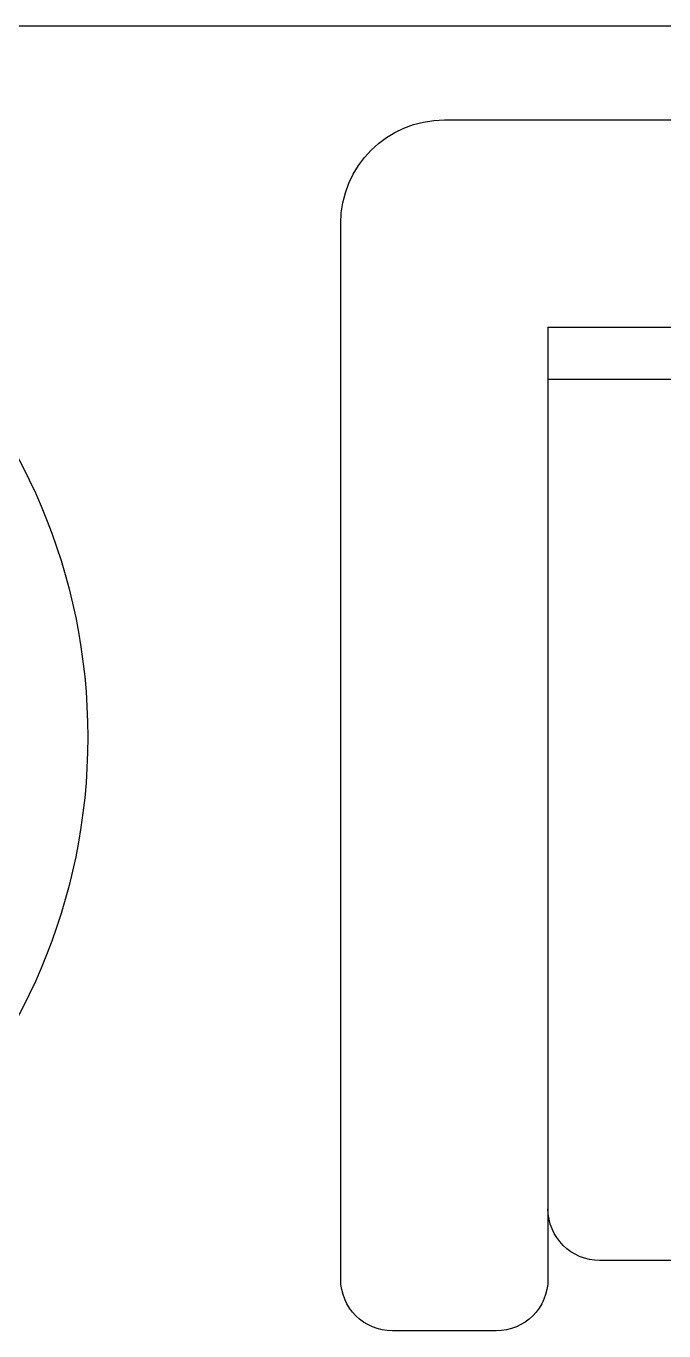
# Model space of a CAD drawing. Header units: inches. Extents: x 484217 to 497210, y -26946 to -21493.
# Drawn here: x 487352.99 to 487368.69, y -24248.34 to -24216.22 of the extents above; entities that cross this region are included whole.
import ezdxf

# ---------------------------------------------------------------- set-up
doc = ezdxf.new("R2010")
doc.units = ezdxf.units.IN
doc.header["$LTSCALE"] = 20
doc.header["$MEASUREMENT"] = 0
doc.layers.add('furniture', color=4, linetype='Continuous')
doc.layers.add('I-WALL-IN', color=3, linetype='Continuous')

# ---------------------------------------------------------------- blocks, each defined once
blk = doc.blocks.new('CH_13')
for p, q in [((275, 0), (-275, 0)), ((-325, -558.94), (-325, -50)), ((325, -558.94), (325, -50)), ((-225, -100), (-225, -558.94)), ((225, -100), (-225, -100)), ((225, -100), (225, -558.94)), ((225, -125), (-225, -125)), ((-200, -550), (200, -550)), ((-250, -583.94), (-300, -583.94)), ((250, -583.94), (300, -583.94))]:
    blk.add_line(p, q)
for centre, radius, start, end in [((-275, -50), 50, 90, 180), ((275, -50), 50, 0, 90), ((-200, -525), 25, 180, 270), ((200, -525), 25, 270, 0), ((-300, -558.94), 25, 180, 270), ((-250, -558.94), 25, 270, 0), ((250, -558.94), 25, 180, 270), ((300, -558.94), 25, 270, 0)]:
    blk.add_arc(centre, radius, start, end)

msp = doc.modelspace()

# ---------------------------------------------------------------- linework, layer by layer
at = {"layer": 'furniture'}
msp.add_circle((487339.892, -24233.725), 14.612, dxfattribs=at)
at = {"layer": 'I-WALL-IN'}
msp.add_line((487554.954, -24216.221, 6.93), (487320.954, -24216.221, 6.93), dxfattribs=at)

# ---------------------------------------------------------------- block references
at = {"layer": 'furniture', "extrusion": (0, 0, -1), "xscale": 0.05105496469259303, "yscale": 0.05105496469259303, "zscale": -0.05105496469259303}
msp.add_blockref('CH_13', (-487377.326, -24218.53), dxfattribs=at)

doc.saveas('drawing.dxf')
